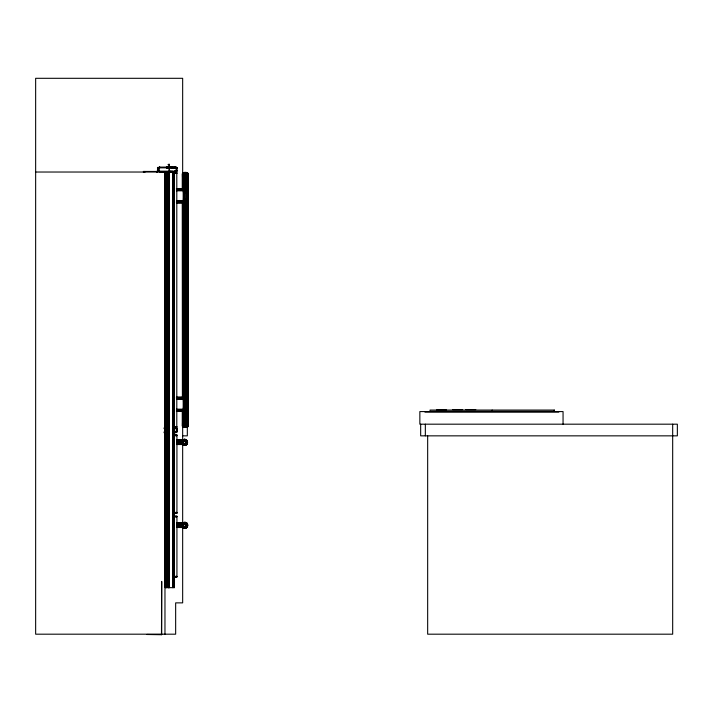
<?xml version="1.0" encoding="UTF-8"?>
<svg xmlns="http://www.w3.org/2000/svg" width="713" height="713" viewBox="0 0 713 713"><rect width="100%" height="100%" fill="white"/><g stroke="black" fill="none" stroke-linecap="round" stroke-linejoin="round"><path stroke-width="1.07" d="M166.548 587.655L166.45 172.029M183.811 427.328L182.323 425.884L182.323 411.33L183.232 409.77L176.432 409.832M182.715 189.569L182.84 175.933M182.84 189.569L182.715 176.681M183.464 192.795L183.473 175.933M184.123 175.933L184.123 192.795L187.59 192.795M184.498 192.795L184.498 176.138M186.084 407.185L186.084 424.039M184.498 423.843L184.498 407.185M186.084 176.681L186.084 175.933M184.123 407.185L184.123 424.039M186.458 176.138L186.458 192.795M183.464 407.185L183.473 424.039M182.715 411.481L182.715 424.039L182.84 410.403M183.776 407.185L186.458 407.185L186.458 424.039L186.458 423.299L184.123 423.299M176.833 527.397L182.662 527.415L181.806 525.276L182.662 523.146L176.833 523.164M182.287 441.133L183.669 439.484C186.931 437.693 190.433 444.974 183.669 445.117C182.368 444.716 181.485 443.352 181.637 442.007C181.45 440.572 184.498 438.647 182.073 440.732L176.788 440.732M186.066 522.638C185.451 522.219 189.908 524.563 186.173 527.798C188.918 525.089 185.451 529.349 183.802 528.101C181.057 526.301 183.134 527.264 182.983 527.673C180.603 527.148 182.822 522.326 182.207 523.707L176.922 523.707M175.434 171.173L176.191 171.842L176.022 167.127L177.18 168.259L176.699 171.557L170.362 171.913M186.886 441.133L185.505 439.484L184.159 439.582L186.334 439.903L187.403 441.383L187.207 443.156M176.877 526.31L181.984 526.408L182.662 527.415L181.904 526.194L182.1 524.429M183.205 523.199L183.802 522.46L186.343 523.048L187.537 524.367L187.341 526.132L187.537 524.367C187.341 520.873 181.877 523.137 182.573 523.244M157.511 170.71C155.122 174.017 160.3 169.632 158.25 167.448L157.511 167.448L157.511 170.71L158.179 171.165L156.762 172.189L158.25 170.71L157.421 171.049L156.762 172.189M169.881 171.173L169.952 171.913L159.498 171.895L158.99 168.58L159.498 167.118L169.961 167.1L169.961 167.84L159.73 167.84L159.026 168.348M176.699 444.529L182.537 444.529L181.967 441.454L181.77 443.219L183.241 444.939L181.851 443.433L176.744 443.334M183.107 442.301L184.587 440.821L186.066 442.301L184.587 443.78L183.107 442.301L176.708 442.301M187.18 524.028L187.688 525.276L185.968 527.736L187.537 526.194C188.277 522.7 183.339 521.132 181.904 524.367L182.18 525.686L182.172 524.875M183.241 525.276L184.72 523.797L186.2 525.276L184.72 526.764L183.241 525.276L176.842 525.276M186.949 523.663L186.458 522.879L184.293 522.558L182.983 522.879L181.904 524.367L182.323 526.657L184.72 528.083L187.118 526.657L187.341 524.429L187.118 527.023L185.888 527.575L187.118 527.023M186.236 523.199L185.638 522.46L183.963 522.469L183.268 522.754L183.669 524.233L182.626 523.182C184.676 521.506 180.425 525.49 182.983 522.879L185.38 522.834L187.537 524.367L187.537 526.194L186.458 527.673L184.72 528.244C181.904 528.039 187.537 528.039 184.72 528.244L182.492 526.898M176.459 170.594L175.737 171.913L176.476 170.434L177.145 170.888M181.913 441.588L181.967 443.156L181.77 441.383L183.241 439.663M183.072 444.386L182.189 444.047C181.004 442.541 183.749 439.974 182.849 439.903L181.663 442.764L183.339 444.76L184.587 445.269L186.334 444.698L187.555 442.301L187.403 441.383L186.779 443.566L185.246 444.743L182.849 444.698L182.359 443.923M182.983 527.673C181.708 526.631 182.056 521.328 186.458 522.879L186.672 523.333M187.252 525.276L186.512 523.494L187.537 524.367C187.822 527.21 183.999 529.198 182.421 526.452M176.432 190.139L183.232 190.211L182.323 188.651L182.323 174.088C182.742 171.681 187.84 171.681 188.25 174.088L188.25 425.884L186.77 427.328L188.107 425.884L188.107 174.088L186.699 172.653M183.339 439.85L181.77 441.383L182.136 443.557M182.27 524.483L182.902 523.458L181.904 524.367L181.904 526.194L182.983 522.879L185.638 522.46L184.72 522.317L183.802 522.46L186.458 522.879L186.806 523.77M187.011 524.108L187.537 526.194L187.439 525.713M175.113 427.764L174.988 428.504L175.059 427.764M157.225 172.118L157.466 170.942M159.275 167.172L159.07 168.241L158.25 168.58L159.052 167.261L159.73 167.1L159.73 167.84M181.868 442.728C181.387 443.664 181.868 440.242 182.849 439.903L184.587 439.342L186.102 440.224L184.988 439.752M187.038 441.507L187.555 442.301L186.984 444.047L184.587 445.269L183.74 444.921L186.334 444.698L187.403 443.219L187.403 441.383C188.66 445.883 180.719 446.178 181.77 441.383L185.505 439.484M187.439 524.848L187.537 524.367M181.637 442.007L181.753 441.436M181.77 524.982L182.983 522.879L185.638 522.46M174.328 432.586L176.254 432.586C177.359 430.367 178.054 426.499 174.328 427.764M187.127 442.702L187.403 441.383M176.352 431.811C177.475 433.798 175.986 430.064 176.432 428.682L177.127 428.397C174.712 432.934 178.295 433.174 177.127 428.397L176.102 428.504L176.102 427.764M182.145 525.276L181.904 524.367L181.904 526.194M185.514 522.825L183.865 522.656L185.888 522.986M176.699 171.557L177.216 170.434L175.951 171.147L177.216 170.434M176.432 201.2C186.699 199.31 183.749 204.462 176.432 202.59L182.385 202.617L176.432 202.697M182.635 444.252L184.587 445.269L186.334 444.698L187.047 443.557M186.806 526.791L185.968 527.736M176.066 171.093L175.737 171.913C175.959 170.38 176.298 172.769 176.405 170.746M176.432 202.064L182.778 202.064L183.232 201.137M176.432 410.697L182.778 410.697L183.232 409.77M186.334 444.698L187.555 442.301L186.066 442.301L187.403 441.552L187.109 440.848L185.906 441.632M170.434 167.1L170.362 167.84C171.681 169.391 177.27 166.521 176.084 167.929M182.189 440.919L182.849 439.903L183.794 439.859M186.672 527.228L186.458 527.673L187.011 526.444L186.539 527.094M184.043 424.012L186.458 423.843M184.355 440.839L184.587 440.358C186.975 440.465 186.975 444.137 184.587 444.244C182.198 444.137 182.198 440.465 184.587 440.358M184.587 444.244L185.638 443.352L186.681 444.395L187.225 443.646L185.933 444.939M184.489 523.814L184.72 523.342C187.109 523.44 187.109 527.112 184.72 527.219C182.332 527.112 182.332 523.44 184.72 523.342M184.72 527.219L185.772 526.328L186.815 527.37L187.359 526.622M175.434 167.84L175.737 167.243L175.157 167.1L175.157 167.84M185.745 172.653L186.209 174.088L186.209 425.884L185.745 427.328L185.291 427.31L185.059 172.653M185.754 440.01L186.877 441.133L186.334 439.903L184.988 439.761L186.334 439.903L186.815 440.679M159.133 168.143L159.73 167.1L159.391 167.92L158.322 168.125L158.99 168.58M187.171 526.078L187.688 525.276L187.171 524.483M182.546 202.394L176.432 202.456L182.662 202.242M158.411 167.903L159.052 167.261M183.339 424.012L182.991 423.843M182.073 440.732L182.537 440.081L176.699 440.081M186.877 443.468L186.414 444.128M182.207 523.707L182.662 523.146M182.457 411.151L176.432 411.223M186.539 444.252L187.261 443.014L186.984 440.919M182.323 411.33L176.432 411.33M186.672 440.786L186.334 439.903L184.587 439.342L183.419 440.001M185.015 439.582L183.134 439.778L183.544 441.258L182.492 440.206L181.949 440.955M183.544 443.352L182.492 444.395L176.699 444.422M187.225 440.955L186.681 440.206L185.264 440.982L186.048 439.778L185.344 439.484L185.041 440.892L184.587 440.589M183.669 526.328L182.626 527.37L183.375 527.923M186.815 523.182L185.772 524.233L186.173 522.754L185.478 522.469L185.175 523.868L184.72 523.565M182.537 424.012L182.84 410.519M183.268 442.978L181.949 443.646L182.189 444.047M183.401 525.953L182.198 526.738L181.904 526.034L183.312 525.739M186.04 524.608L187.243 523.823L187.537 524.527L186.2 525.276L187.688 525.276M181.868 441.873L182.51 440.786M182.635 440.349L184.587 439.502L186.539 440.349L185.835 439.85M176.298 171.477L175.737 171.619M185.638 443.352L186.048 444.823L183.669 445.117M185.772 526.328L186.173 527.798L185.478 528.092L185.175 526.684M184.159 445.028L185.38 444.752L183.794 444.752L185.015 445.028M183.927 527.727L185.148 528.003L184.293 528.003L184.72 528.244L186.236 527.362M184.293 522.558L185.148 522.558M156.994 171.414L158.179 171.165M175.737 171.477L176.227 171.352M185.523 172.653L183.428 172.698M185.059 427.328L185.772 427.274M161.325 634.481L146.869 634.481M184.622 172.653L183.838 173.714L183.838 426.258L184.622 427.328M185.959 427.328L186.744 426.258L186.744 173.714L185.959 172.653M184.239 172.653L182.475 173.714L182.475 190.424M186.343 427.328L187.385 425.884L187.385 174.088L186.343 172.653M186.61 427.328L187.929 425.884L187.929 174.088L186.61 172.653M175.737 167.395L176.298 167.537M176.254 431.846L174.328 431.846M183.179 442.755L181.77 443.058L182.439 444.342M187.154 172.698L184.836 172.653L184.373 174.088L184.373 425.884L184.81 427.274L185.523 427.328M176.744 441.276L181.851 441.178M176.877 524.251L181.984 524.153M176.432 189.827L183.027 189.703L183.232 190.211L182.902 189.48M176.432 398.46C185.514 398.317 185.389 398.799 176.432 398.772M176.717 442.978L181.681 442.898M176.851 525.953L181.815 525.873M176.432 411.089L182.546 411.027M176.824 444.27L182.323 444.208M176.958 527.246L182.457 527.192M176.699 440.188L182.537 440.171M170.362 167.1L176.022 167.127M157.511 167.528L158.25 167.528M157.511 167.662L158.25 167.662M157.511 167.849L158.25 167.849M157.511 167.956L158.25 167.956M157.511 168.188L158.25 168.188M177.056 167.903L177.216 168.58L176.441 168.348M159.026 170.665C160.354 173.473 156.851 170.042 158.99 170.434M159.498 171.138L158.25 170.434L159.73 171.173L169.961 171.173M156.762 171.45L143.429 171.45L143.429 172.189M35.65 172.029L164.97 172.029L164.97 634.187M165.327 172.029L174.337 172.029L174.337 587.655L165.327 587.655L165.273 172.029L165.282 587.655M176.797 172.653L174.649 172.653L176.797 172.689L176.797 427.319L174.649 427.328M174.649 172.867L176.797 172.867M183.072 172.84L187.51 172.84M174.649 173.054L176.797 173.054M182.76 173.072L187.822 173.072M174.649 173.161L176.797 173.161M174.649 173.393L176.797 173.393M182.528 173.366L188.054 173.366M182.376 173.714L188.205 173.714M182.323 174.088L188.25 174.088M182.323 175.933L188.25 175.933M187.59 176.138L184.043 175.959M184.123 176.681L186.806 176.681M187.109 176.681L187.581 176.681M176.432 188.651L182.323 188.651M176.432 189.284L183.027 189.703M176.432 190.808L183.232 190.808M187.59 198.553L184.123 198.553L184.123 401.428M176.432 200.531L183.232 200.531M176.432 397.284L182.323 397.284L183.232 398.843L182.902 398.112M176.432 397.916L183.027 398.335M176.432 399.44L183.232 399.44M183.776 401.428L186.458 401.428L186.458 198.553M176.432 409.173L183.232 409.173M452.568 409.565L462.63 409.565M465.723 409.565L475.785 409.565M436.49 409.984L446.543 409.984M183 423.299L183.473 423.299M182.323 424.012L188.25 424.039M182.323 425.884L188.25 425.884M182.376 426.258L188.205 426.258M174.649 426.588L176.797 426.588M182.528 426.606L188.054 426.606M174.649 426.927L176.797 426.811M182.76 426.909L187.822 426.909M174.649 427.114L176.797 427.114M174.649 427.247L176.797 427.247M183.072 427.132L187.51 427.132M183.428 427.274L187.154 427.274M164.026 427.916L166.04 427.916M174.328 428.504L176.432 428.682L176.53 427.809M164.026 428.656L166.04 428.656M164.026 431.989L166.04 431.989M164.026 432.729L166.04 432.729M174.756 434.975L176.931 434.975L176.931 513.137L174.756 513.146M174.756 435.019L176.931 435.064M174.756 435.197L176.931 435.197M174.756 435.385L176.931 435.385M174.756 435.491L176.931 435.491M174.756 435.723L176.931 435.723M182.662 435.848L187.323 435.848L187.323 426.303M176.788 443.869L182.073 443.869M174.756 512.406L176.931 512.406M174.756 512.629L176.931 512.629M174.756 512.736L176.931 512.736M174.756 512.923L176.931 512.923M174.756 513.066L176.931 513.066M174.756 516.185L176.931 516.141L176.931 577.084L174.756 577.013M174.756 516.328L176.931 516.328M174.756 516.515L176.931 516.515M174.756 516.622L176.931 516.622M174.756 516.845L176.931 516.845M176.833 523.057L182.662 523.057M176.922 526.854L182.207 526.854M176.833 527.504L182.662 527.504M174.756 576.354L176.931 576.354M174.756 576.692L176.931 576.585M174.756 576.879L176.931 576.879M161.298 634.695L146.94 634.481M182.555 188.945L176.432 188.883L182.778 189.284M176.432 397.515L182.778 397.916M176.824 440.331L182.323 440.393M176.717 441.632L181.681 441.712M176.851 524.608L181.815 524.688M176.432 201.512L183.027 201.636M176.432 410.144L183.027 410.269M183.669 439.484L184.132 440.892M185.505 445.117L185.041 443.709M183.802 522.46L184.266 523.868M183.179 441.846L181.77 441.552L182.065 440.848L183.268 441.632M185.995 442.755L187.403 443.058L187.109 443.762L185.906 442.978M183.312 524.821L181.904 524.527L182.198 523.823L183.401 524.608M186.129 525.739L187.537 526.034L187.243 526.738L186.04 525.953M175.737 167.1L176.191 167.172L175.737 167.84L177.18 168.259M183.339 444.76L182.769 444.128M185.968 522.825L186.458 522.879M184.587 439.769L186.378 440.509L187.118 442.301M184.587 444.832L182.795 444.092L182.056 442.301M184.819 443.762L183.918 443.62L183.134 444.823L183.829 445.117L184.132 443.709L184.587 444.012M184.952 526.747L184.052 526.604L183.268 527.798L183.963 528.092L184.266 526.684L184.72 526.996M184.239 427.328L183.196 425.884L183.196 174.088L183.972 172.698L182.653 174.088L182.653 190.424M176.066 167.92L177.216 168.58L175.951 167.867M158.322 170.888L159.391 171.093M183.205 527.362L182.323 527.023L183.205 527.362M175.737 167.546L176.459 168.42M176.173 167.983L177.216 168.58M158.25 170.434L159.293 171.031M183.473 527.736L182.769 527.228M185.933 439.663L186.681 440.206M176.699 167.457L177.082 167.965M182.457 397.453L182.323 201.966M182.43 526.444L182.902 527.094M176.022 171.886L175.879 171.165L170.362 171.173L170.443 171.913M177.127 428.397L177.154 431.811L177.154 428.54M181.77 441.383L182.047 442.702M187.314 442.728L187.403 443.219M181.904 524.367L182.002 524.848M672.68 424.182L672.68 634.187L427.666 634.187L427.666 435.848M563.056 424.182L563.056 411.579L419.85 411.579L419.85 424.182L677.35 424.182L677.35 435.848L420.67 435.848L420.67 424.182M558.769 411.579L558.769 412.078L424.957 412.078L424.957 411.579M492.157 410.064L492.157 411.33M425.34 424.182L425.34 435.848M184.587 439.342L184.587 440.821M184.587 443.78L184.587 445.269M184.72 522.317L184.72 523.797M184.72 526.764L184.72 528.244M184.498 198.553L184.498 401.428M183.464 198.553L183.464 401.428M182.84 201.877L182.84 398.104M182.662 189.676L182.662 78.305L35.65 78.305L35.65 634.187L175.656 634.187L175.656 602.868L182.662 602.868L182.662 527.059M182.715 201.877L182.662 397.943M182.662 411.312L182.662 440.402M182.662 443.611L182.662 523.797M182.653 201.547L182.653 398.433M182.653 410.67L182.653 425.884C184.088 427.738 183.303 427.738 182.475 425.884L182.475 410.67M182.475 201.547L182.475 398.433M176.254 427.764L176.254 428.504M176.102 431.846L176.102 432.586M175.728 427.764L175.728 428.504M175.728 431.846L175.728 432.586M175.38 167.1L175.38 167.84M175.38 171.173L175.38 171.913M175.371 427.764L175.38 428.504M175.38 431.846L175.371 432.586M175.264 167.1L175.264 167.84M175.264 171.173L175.264 171.913M175.246 427.764L175.246 428.504M175.246 431.846L175.246 432.586M175.157 171.173L175.157 171.913M175.113 431.846L175.113 432.586M175.024 167.1L175.024 167.84M175.024 171.173L175.024 171.913M175.059 431.846L175.059 432.586M174.828 167.1L174.926 167.84M174.908 171.173L174.926 171.913M174.872 427.764L174.783 428.504M174.872 431.846L174.783 432.586M174.516 167.1L174.516 167.84M174.516 171.173L174.516 171.913M174.596 427.764L174.596 428.504M174.596 431.846L174.596 432.586M174.284 172.029L174.302 587.655M174.159 167.1L174.159 167.84M173.687 167.1L173.687 167.84M173.152 167.1L173.152 167.84M173.009 172.029L173.009 587.655M172.903 172.029L172.867 587.655M172.573 167.1L172.573 167.84M172.056 167.1L171.993 167.84M172.056 171.173L172.056 171.913M171.94 167.1L171.895 167.84M171.895 171.173L171.94 171.913M171.45 167.1L171.45 167.84M170.995 167.1L170.995 167.84M170.648 167.1L170.648 167.84M170.665 171.173L170.665 171.913M169.747 167.1L169.747 167.84M169.747 171.173L169.747 171.913M169.498 172.573L169.141 164.079L168.01 164.667L169.141 164.667L169.213 587.655M169.115 587.655L169.052 172.029L168.972 587.655M168.821 587.655L168.696 172.029L168.624 587.655M168.473 172.029L168.473 587.655M167.546 167.1L167.546 167.84M167.448 167.1L167.368 167.84M167.145 167.1L167.145 167.84M166.86 167.1L166.86 167.84M166.708 167.1L166.708 167.84M166.379 167.1L166.379 167.84M161.691 634.695L161.691 581.407L161.477 634.695M159.73 171.173L159.73 171.913M144.908 171.45L144.908 172.189M144.454 171.45L144.454 172.189M144.24 171.45L144.24 172.189M143.866 171.45L143.866 172.189M143.589 171.45L143.589 172.189M143.5 171.45L143.5 172.189M166.976 172.029L166.967 587.655L166.958 172.029M182.439 441.73C185.46 451.32 189.899 434.939 182.439 441.73M182.573 524.706C185.594 534.304 190.032 517.914 182.573 524.706M182.385 188.731L176.432 188.758L182.385 188.731M182.385 397.364L176.432 397.391L182.385 397.364M554.277 410.064L430.037 410.064L430.037 411.33L554.277 411.33L554.277 410.064M182.457 523.369L176.958 523.306L182.457 523.369"/></g></svg>
